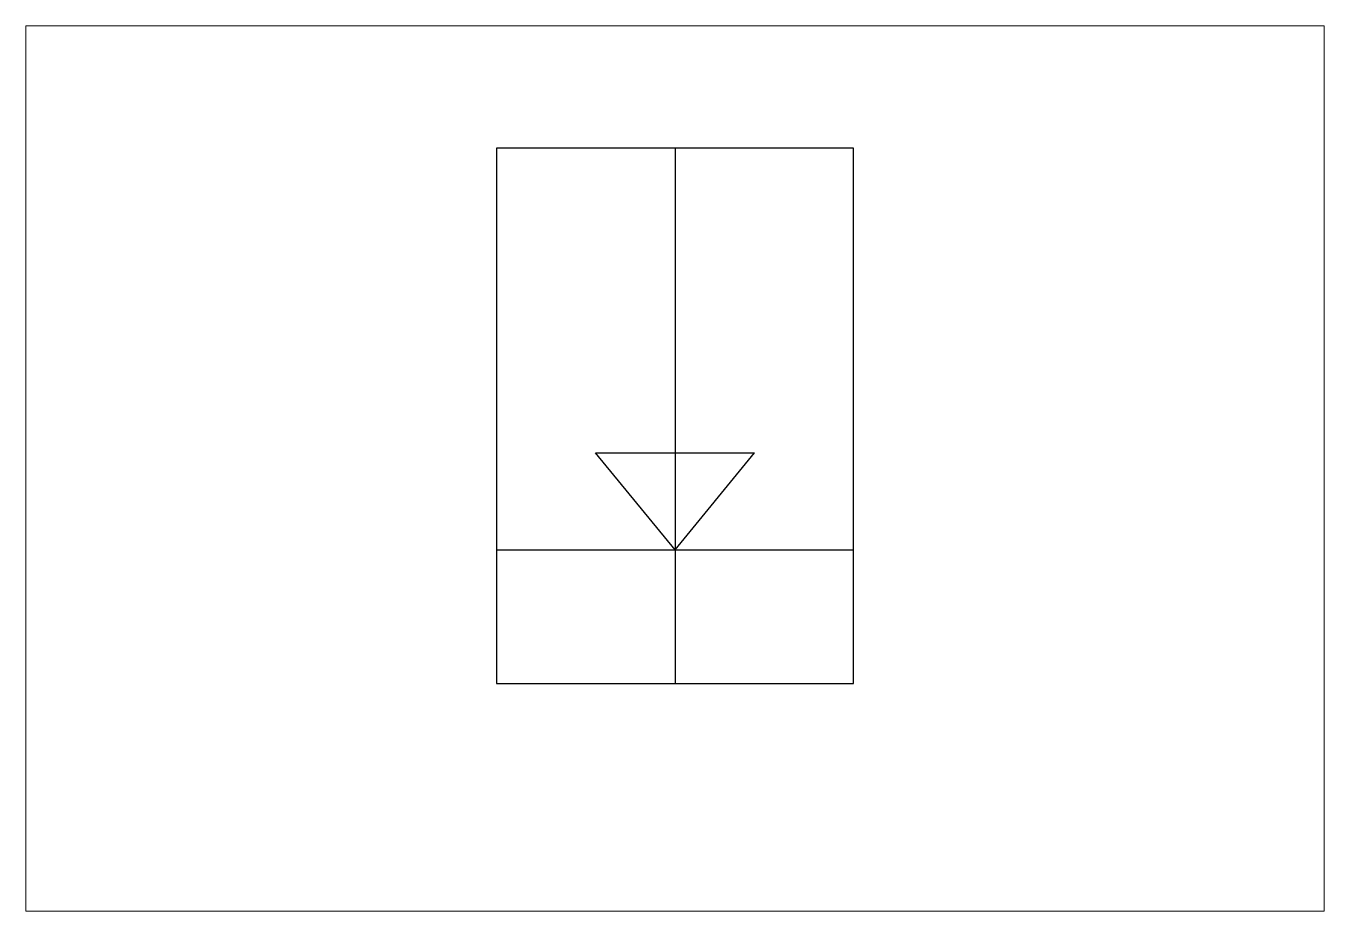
# Paper-space layout 'Presentación1' of a CAD drawing. Header units: metres. Extents: x 29 to 259, y 20 to 177.
# The model-space entities are those that its viewports show. They can reach past a viewport. Long polylines and large blocks are cut down to what shows.
import ezdxf

# ---------------------------------------------------------------- set-up
doc = ezdxf.new("R2010")
doc.units = ezdxf.units.M

msp = doc.modelspace()

# ---------------------------------------------------------------- linework, layer by layer
for p, q in [((0, 3), (0, 0)), ((0, 0.7483), (-0.446, 1.293)), ((-0.446, 1.293), (0.446, 1.293)), ((0, 0.7483), (0.446, 1.293)), ((-1, 0.7483), (1, 0.7483))]:
    msp.add_line(p, q)
msp.add_lwpolyline([(-1, 0), (1, 0), (1, 3), (-1, 3)], close=True)

psp = doc.layouts.new('Presentación1')

# ---------------------------------------------------------------- viewports
at = {"layer": '0'}
psp.add_viewport(center=(143.96, 98.18), size=(230.34, 157.0905), view_center_point=(0, 1.205), view_height=4.961628, dxfattribs=at)

doc.saveas('drawing.dxf')
